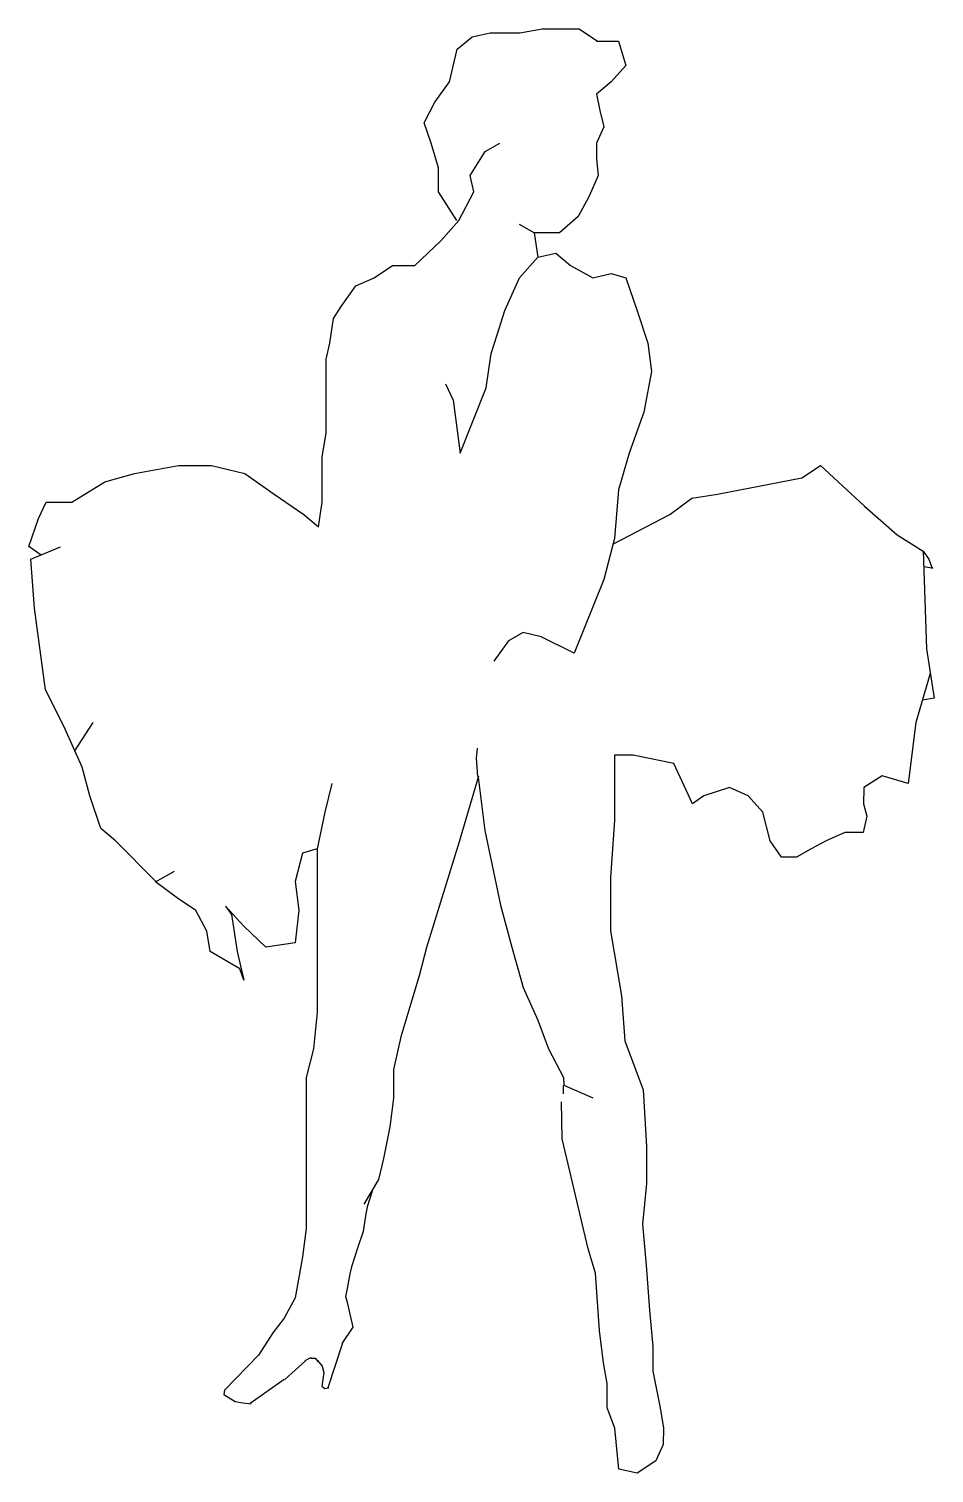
# Model space of a CAD drawing. Header units: millimetres. Extents: x -1580.56 to -1579.57, y 1829 to 1830.58.
import ezdxf

# ---------------------------------------------------------------- set-up
doc = ezdxf.new("R2010")
doc.units = ezdxf.units.MM
doc.header["$LTSCALE"] = 10
doc.layers.add('Humanos', color=2, linetype='Continuous')

msp = doc.modelspace()

# ---------------------------------------------------------------- linework, layer by layer
at = {"layer": 'Humanos'}
for p, q in [((-1580.0224, 1830.572), (-1579.998, 1830.5764)), ((-1579.998, 1830.5764), (-1579.9737, 1830.5764)), ((-1579.9737, 1830.5764), (-1579.9575, 1830.5764)), ((-1579.9575, 1830.5764), (-1579.9375, 1830.5629)), ((-1580.091, 1830.5542), (-1580.0747, 1830.5677)), ((-1580.0747, 1830.5677), (-1580.0547, 1830.572)), ((-1580.0547, 1830.572), (-1580.0224, 1830.572)), ((-1579.9386, 1830.5629), (-1579.9143, 1830.5629)), ((-1579.9143, 1830.5629), (-1579.9065, 1830.5363)), ((-1580.0992, 1830.5185), (-1580.091, 1830.5542)), ((-1579.9065, 1830.5363), (-1579.9226, 1830.5185)), ((-1580.1154, 1830.4963), (-1580.0992, 1830.5185)), ((-1579.9226, 1830.5185), (-1579.9386, 1830.505)), ((-1580.1272, 1830.4737), (-1580.1154, 1830.4963)), ((-1579.9386, 1830.505), (-1579.9347, 1830.4872)), ((-1579.9347, 1830.4872), (-1579.9304, 1830.4693)), ((-1580.1195, 1830.4515), (-1580.1272, 1830.4737)), ((-1579.9304, 1830.4693), (-1579.9386, 1830.4515)), ((-1580.1114, 1830.4245), (-1580.1195, 1830.4515)), ((-1580.0604, 1830.4424), (-1580.0442, 1830.4515)), ((-1579.9386, 1830.4515), (-1579.9386, 1830.4337)), ((-1580.0766, 1830.4158), (-1580.0604, 1830.4424)), ((-1579.9386, 1830.4337), (-1579.9367, 1830.4158)), ((-1580.1114, 1830.398), (-1580.1114, 1830.4245)), ((-1580.0728, 1830.398), (-1580.0766, 1830.4158)), ((-1579.9367, 1830.4158), (-1579.9464, 1830.3932)), ((-1580.0915, 1830.3667), (-1580.1114, 1830.398)), ((-1580.089, 1830.3667), (-1580.0728, 1830.398)), ((-1579.9464, 1830.3932), (-1579.9586, 1830.371)), ((-1579.9586, 1830.371), (-1579.979, 1830.3532)), ((-1580.109, 1830.3445), (-1580.089, 1830.3667)), ((-1580.0067, 1830.3532), (-1580.0228, 1830.3623)), ((-1579.979, 1830.3532), (-1580.0067, 1830.3532)), ((-1580.0067, 1830.3532), (-1580.0028, 1830.3267)), ((-1580.1373, 1830.3175), (-1580.109, 1830.3445)), ((-1580.0228, 1830.304), (-1580.0028, 1830.3267)), ((-1580.0028, 1830.3267), (-1579.9829, 1830.331)), ((-1579.9829, 1830.331), (-1579.9668, 1830.3175)), ((-1580.1818, 1830.304), (-1580.1617, 1830.3175)), ((-1580.1617, 1830.3175), (-1580.1373, 1830.3175)), ((-1579.9668, 1830.3175), (-1579.9425, 1830.304)), ((-1579.9425, 1830.304), (-1579.9226, 1830.3088)), ((-1579.9226, 1830.3088), (-1579.9065, 1830.304)), ((-1580.218, 1830.2727), (-1580.2018, 1830.2953)), ((-1580.2018, 1830.2953), (-1580.1818, 1830.304)), ((-1580.0388, 1830.2684), (-1580.0228, 1830.304)), ((-1579.9065, 1830.304), (-1579.894, 1830.2679)), ((-1580.2303, 1830.2327), (-1580.2262, 1830.2597)), ((-1580.2262, 1830.2597), (-1580.218, 1830.2727)), ((-1580.0471, 1830.2418), (-1580.0388, 1830.2684)), ((-1579.894, 1830.2679), (-1579.8822, 1830.2327)), ((-1580.2343, 1830.2149), (-1580.2303, 1830.2327)), ((-1580.0537, 1830.2214), (-1580.0471, 1830.2418)), ((-1579.8822, 1830.2327), (-1579.8783, 1830.2014)), ((-1580.2343, 1830.1927), (-1580.2343, 1830.2149)), ((-1580.0592, 1830.1836), (-1580.0537, 1830.2214)), ((-1579.8783, 1830.2014), (-1579.8866, 1830.157)), ((-1580.2343, 1830.1749), (-1580.2343, 1830.1927)), ((-1580.1036, 1830.1879), (-1580.0953, 1830.1701)), ((-1580.0875, 1830.1122), (-1580.0592, 1830.1836)), ((-1580.2343, 1830.1522), (-1580.2343, 1830.1749)), ((-1580.0953, 1830.1701), (-1580.0875, 1830.1122)), ((-1580.2343, 1830.1344), (-1580.2343, 1830.1522)), ((-1579.8866, 1830.157), (-1579.9026, 1830.1122)), ((-1580.2387, 1830.1079), (-1580.2343, 1830.1344)), ((-1580.2387, 1830.0809), (-1580.2387, 1830.1079)), ((-1579.9026, 1830.1122), (-1579.9143, 1830.0722)), ((-1580.4764, 1830.0809), (-1580.4442, 1830.09)), ((-1580.4442, 1830.09), (-1580.3959, 1830.0987)), ((-1580.3959, 1830.0987), (-1580.3598, 1830.0987)), ((-1580.3598, 1830.0987), (-1580.3232, 1830.09)), ((-1580.3232, 1830.09), (-1580.2911, 1830.0674)), ((-1579.8062, 1830.0673), (-1579.7138, 1830.0852)), ((-1579.7138, 1830.0852), (-1579.6935, 1830.0986)), ((-1579.6935, 1830.0986), (-1579.6453, 1830.0543)), ((-1580.5125, 1830.0587), (-1580.4764, 1830.0809)), ((-1580.2387, 1830.0587), (-1580.2387, 1830.0809)), ((-1579.9143, 1830.0722), (-1579.9187, 1830.0187)), ((-1580.5491, 1830.0409), (-1580.5407, 1830.0587)), ((-1580.5407, 1830.0587), (-1580.5125, 1830.0587)), ((-1580.2911, 1830.0674), (-1580.2589, 1830.0452)), ((-1580.2427, 1830.0317), (-1580.2387, 1830.0587)), ((-1579.8583, 1830.0451), (-1579.834, 1830.063)), ((-1579.834, 1830.063), (-1579.8062, 1830.0673)), ((-1579.6453, 1830.0543), (-1579.6093, 1830.023)), ((-1580.5596, 1830.01), (-1580.5491, 1830.0409)), ((-1580.2589, 1830.0452), (-1580.2427, 1830.0317)), ((-1579.9205, 1830.0125), (-1579.8583, 1830.0451)), ((-1579.6093, 1830.023), (-1579.5811, 1830.0051)), ((-1580.5596, 1830.0104), (-1580.5463, 1830.0009)), ((-1580.5573, 1829.9961), (-1580.5252, 1830.0096)), ((-1579.9187, 1830.0187), (-1579.9304, 1829.9739)), ((-1580.5534, 1829.9426), (-1580.5573, 1829.9961)), ((-1579.5812, 1830.0052), (-1579.5773, 1829.8982)), ((-1579.5811, 1830.0051), (-1579.5749, 1829.9964)), ((-1579.5749, 1829.9964), (-1579.5713, 1829.986)), ((-1579.5714, 1829.9865), (-1579.5804, 1829.9878)), ((-1579.5706, 1829.9869), (-1579.5714, 1829.9865)), ((-1579.9304, 1829.9739), (-1579.9629, 1829.8934)), ((-1580.5413, 1829.8534), (-1580.5534, 1829.9426)), ((-1580.0189, 1829.916), (-1580.0349, 1829.9069)), ((-1579.9989, 1829.9112), (-1580.0189, 1829.916)), ((-1579.9629, 1829.8934), (-1579.9989, 1829.9112)), ((-1580.0349, 1829.9069), (-1580.051, 1829.8847)), ((-1579.5773, 1829.8982), (-1579.569, 1829.8443)), ((-1579.5732, 1829.8712), (-1579.5891, 1829.8177)), ((-1580.5213, 1829.8134), (-1580.5413, 1829.8534)), ((-1579.569, 1829.8443), (-1579.5816, 1829.8421)), ((-1580.5092, 1829.7864), (-1580.4892, 1829.8177)), ((-1579.5891, 1829.8177), (-1579.5975, 1829.7507)), ((-1580.5092, 1829.7864), (-1580.5213, 1829.8134)), ((-1580.5013, 1829.7686), (-1580.5092, 1829.7864)), ((-1580.0698, 1829.7786), (-1580.0686, 1829.7894)), ((-1580.4931, 1829.7372), (-1580.5013, 1829.7686)), ((-1580.0682, 1829.7586), (-1580.0698, 1829.7786)), ((-1579.9187, 1829.782), (-1579.9189, 1829.7107)), ((-1579.8982, 1829.782), (-1579.9187, 1829.782)), ((-1579.8537, 1829.7729), (-1579.8982, 1829.782)), ((-1579.8335, 1829.7285), (-1579.8537, 1829.7729)), ((-1580.0676, 1829.759), (-1580.0889, 1829.6872)), ((-1580.0678, 1829.7577), (-1580.0608, 1829.6994)), ((-1579.6259, 1829.7594), (-1579.646, 1829.7464)), ((-1579.5975, 1829.7507), (-1579.6259, 1829.7594)), ((-1580.481, 1829.7016), (-1580.4931, 1829.7372)), ((-1580.2281, 1829.7507), (-1580.2359, 1829.7194)), ((-1580.2281, 1829.7507), (-1580.2359, 1829.7194)), ((-1579.8212, 1829.7372), (-1579.8335, 1829.7285)), ((-1579.7928, 1829.7464), (-1579.8212, 1829.7372)), ((-1579.7726, 1829.7372), (-1579.7928, 1829.7464)), ((-1579.7564, 1829.7194), (-1579.7726, 1829.7372)), ((-1579.646, 1829.7464), (-1579.6462, 1829.7285)), ((-1579.6462, 1829.7285), (-1579.6425, 1829.7151)), ((-1580.2359, 1829.7194), (-1580.2441, 1829.6794)), ((-1580.2359, 1829.7194), (-1580.2441, 1829.6794)), ((-1579.9189, 1829.7107), (-1579.923, 1829.6481)), ((-1579.7483, 1829.6881), (-1579.7564, 1829.7194)), ((-1579.6425, 1829.7151), (-1579.6466, 1829.6972)), ((-1580.4649, 1829.6881), (-1580.481, 1829.7016)), ((-1580.0608, 1829.6994), (-1580.0435, 1829.6176)), ((-1579.6667, 1829.6972), (-1579.6873, 1829.6881)), ((-1579.6466, 1829.6972), (-1579.6667, 1829.6972)), ((-1580.4207, 1829.6437), (-1580.4649, 1829.6881)), ((-1580.2602, 1829.6746), (-1580.2683, 1829.6437)), ((-1580.2441, 1829.6794), (-1580.2602, 1829.6746)), ((-1580.2441, 1829.6794), (-1580.2441, 1829.6346)), ((-1580.0889, 1829.6872), (-1580.1092, 1829.6211)), ((-1579.7361, 1829.6703), (-1579.7483, 1829.6881)), ((-1579.7035, 1829.6794), (-1579.7198, 1829.6703)), ((-1579.6873, 1829.6881), (-1579.7035, 1829.6794)), ((-1579.7198, 1829.6703), (-1579.7361, 1829.6703)), ((-1580.4209, 1829.6433), (-1580.4002, 1829.655)), ((-1580.3971, 1829.6254), (-1580.4209, 1829.6433)), ((-1580.2683, 1829.6437), (-1580.2641, 1829.6124)), ((-1579.923, 1829.6481), (-1579.9232, 1829.5898)), ((-1580.2441, 1829.6346), (-1580.2441, 1829.5946)), ((-1580.3771, 1829.612), (-1580.3971, 1829.6254)), ((-1580.365, 1829.5893), (-1580.3771, 1829.612)), ((-1580.3443, 1829.6167), (-1580.3379, 1829.6074)), ((-1580.3244, 1829.5946), (-1580.3443, 1829.6167)), ((-1580.2641, 1829.6124), (-1580.2683, 1829.5767)), ((-1580.1092, 1829.6211), (-1580.1244, 1829.5715)), ((-1580.0435, 1829.6176), (-1580.031, 1829.5719)), ((-1580.3379, 1829.6074), (-1580.3316, 1829.5672)), ((-1580.3611, 1829.5672), (-1580.365, 1829.5893)), ((-1580.3004, 1829.5719), (-1580.3244, 1829.5946)), ((-1580.2441, 1829.5946), (-1580.2441, 1829.5632)), ((-1579.9232, 1829.5898), (-1579.9112, 1829.5184)), ((-1580.3286, 1829.548), (-1580.3611, 1829.5672)), ((-1580.3316, 1829.5672), (-1580.3245, 1829.5358)), ((-1580.2683, 1829.5767), (-1580.3004, 1829.5719)), ((-1580.2441, 1829.5632), (-1580.2441, 1829.5232)), ((-1580.1244, 1829.5715), (-1580.1327, 1829.5406)), ((-1580.031, 1829.5719), (-1580.0189, 1829.5276)), ((-1580.3245, 1829.5358), (-1580.3286, 1829.548)), ((-1580.1327, 1829.5406), (-1580.1405, 1829.5137)), ((-1580.2441, 1829.5232), (-1580.2441, 1829.5006)), ((-1580.0189, 1829.5276), (-1580.0028, 1829.4919)), ((-1579.9112, 1829.5184), (-1579.9076, 1829.4693)), ((-1580.2441, 1829.5006), (-1580.248, 1829.4606)), ((-1580.1405, 1829.5137), (-1580.1526, 1829.4736)), ((-1580.0028, 1829.4919), (-1579.9911, 1829.4606)), ((-1580.1526, 1829.4736), (-1580.1605, 1829.438)), ((-1579.9076, 1829.4693), (-1579.8874, 1829.4158)), ((-1580.248, 1829.4606), (-1580.2563, 1829.4293)), ((-1579.9911, 1829.4606), (-1579.9746, 1829.4293)), ((-1580.1605, 1829.438), (-1580.1605, 1829.4066)), ((-1580.2563, 1829.4293), (-1580.2563, 1829.3936)), ((-1579.9746, 1829.4293), (-1579.9743, 1829.421)), ((-1579.9743, 1829.421), (-1579.9425, 1829.4071)), ((-1580.1605, 1829.4066), (-1580.1648, 1829.3753)), ((-1579.9746, 1829.4114), (-1579.9746, 1829.4206)), ((-1579.8874, 1829.4158), (-1579.8836, 1829.3536)), ((-1580.2563, 1829.3936), (-1580.2563, 1829.3623)), ((-1579.9762, 1829.3623), (-1579.9768, 1829.4027)), ((-1580.1648, 1829.3753), (-1580.1714, 1829.3405)), ((-1580.2563, 1829.3623), (-1580.2563, 1829.3266)), ((-1579.9678, 1829.3266), (-1579.9762, 1829.3623)), ((-1579.8836, 1829.3536), (-1579.8838, 1829.3131)), ((-1580.2563, 1829.3266), (-1580.2563, 1829.2953)), ((-1580.1714, 1829.3405), (-1580.1769, 1829.3175)), ((-1579.9477, 1829.2418), (-1579.9678, 1829.3266)), ((-1580.1769, 1829.3175), (-1580.193, 1829.2905)), ((-1579.8838, 1829.3131), (-1579.888, 1829.2687)), ((-1580.2563, 1829.2953), (-1580.2563, 1829.264)), ((-1580.1838, 1829.3047), (-1580.1893, 1829.2879)), ((-1580.1893, 1829.2879), (-1580.1913, 1829.2779)), ((-1580.2563, 1829.264), (-1580.2602, 1829.2331)), ((-1580.1913, 1829.2779), (-1580.194, 1829.2609)), ((-1579.888, 1829.2687), (-1579.8842, 1829.2239)), ((-1580.194, 1829.2609), (-1580.1999, 1829.2426)), ((-1580.2602, 1829.2331), (-1580.2683, 1829.1883)), ((-1580.1999, 1829.2426), (-1580.2065, 1829.2222)), ((-1579.9397, 1829.2152), (-1579.9477, 1829.2418)), ((-1580.2065, 1829.2222), (-1580.2085, 1829.2144)), ((-1579.8842, 1829.2239), (-1579.8805, 1829.1748)), ((-1580.2085, 1829.2144), (-1580.2112, 1829.1983)), ((-1579.9351, 1829.1526), (-1579.9397, 1829.2152)), ((-1580.2683, 1829.1883), (-1580.2801, 1829.1661)), ((-1580.2112, 1829.1983), (-1580.2132, 1829.1896)), ((-1580.2132, 1829.1896), (-1580.2112, 1829.1835)), ((-1580.2114, 1829.1831), (-1580.2051, 1829.1561)), ((-1579.8805, 1829.1748), (-1579.8768, 1829.1348)), ((-1580.2801, 1829.1661), (-1580.2926, 1829.15)), ((-1580.2051, 1829.1561), (-1580.2173, 1829.1382)), ((-1579.931, 1829.1169), (-1579.9351, 1829.1526)), ((-1580.2926, 1829.15), (-1580.3083, 1829.1256)), ((-1580.232, 1829.09), (-1580.2159, 1829.1391)), ((-1580.3083, 1829.1256), (-1580.3451, 1829.0874)), ((-1580.2574, 1829.1195), (-1580.2511, 1829.123)), ((-1580.2511, 1829.123), (-1580.2511, 1829.1222)), ((-1580.2511, 1829.1222), (-1580.2464, 1829.1222)), ((-1580.2464, 1829.1222), (-1580.2433, 1829.1187)), ((-1579.8768, 1829.1348), (-1579.877, 1829.1078)), ((-1580.2797, 1829.0987), (-1580.257, 1829.1191)), ((-1580.2437, 1829.1195), (-1580.2386, 1829.1135)), ((-1580.237, 1829.1065), (-1580.239, 1829.0913)), ((-1580.2386, 1829.1135), (-1580.237, 1829.1065)), ((-1579.9269, 1829.0943), (-1579.931, 1829.1169)), ((-1579.877, 1829.1078), (-1579.8689, 1829.0678)), ((-1580.3173, 1829.073), (-1580.2801, 1829.0991)), ((-1580.2359, 1829.0887), (-1580.2386, 1829.0908)), ((-1580.2315, 1829.0895), (-1580.2359, 1829.0887)), ((-1580.232, 1829.09), (-1580.2315, 1829.0895)), ((-1580.2315, 1829.0895), (-1580.232, 1829.09)), ((-1579.9267, 1829.0678), (-1579.9269, 1829.0943)), ((-1580.3455, 1829.0874), (-1580.3463, 1829.0826)), ((-1580.3463, 1829.0826), (-1580.3338, 1829.0747)), ((-1580.3338, 1829.0747), (-1580.3255, 1829.0734)), ((-1580.3255, 1829.0734), (-1580.3165, 1829.0721)), ((-1580.3165, 1829.0721), (-1580.3169, 1829.0721)), ((-1579.9183, 1829.0456), (-1579.9267, 1829.0678)), ((-1579.8689, 1829.0678), (-1579.8653, 1829.0456)), ((-1579.9142, 1829.0008), (-1579.9183, 1829.0456)), ((-1579.8653, 1829.0456), (-1579.8654, 1829.0278)), ((-1579.8654, 1829.0278), (-1579.8735, 1829.0099)), ((-1579.894, 1828.9964), (-1579.9142, 1829.0008)), ((-1579.8735, 1829.0099), (-1579.894, 1828.9964))]:
    msp.add_line(p, q, dxfattribs=at)

doc.saveas('drawing.dxf')
